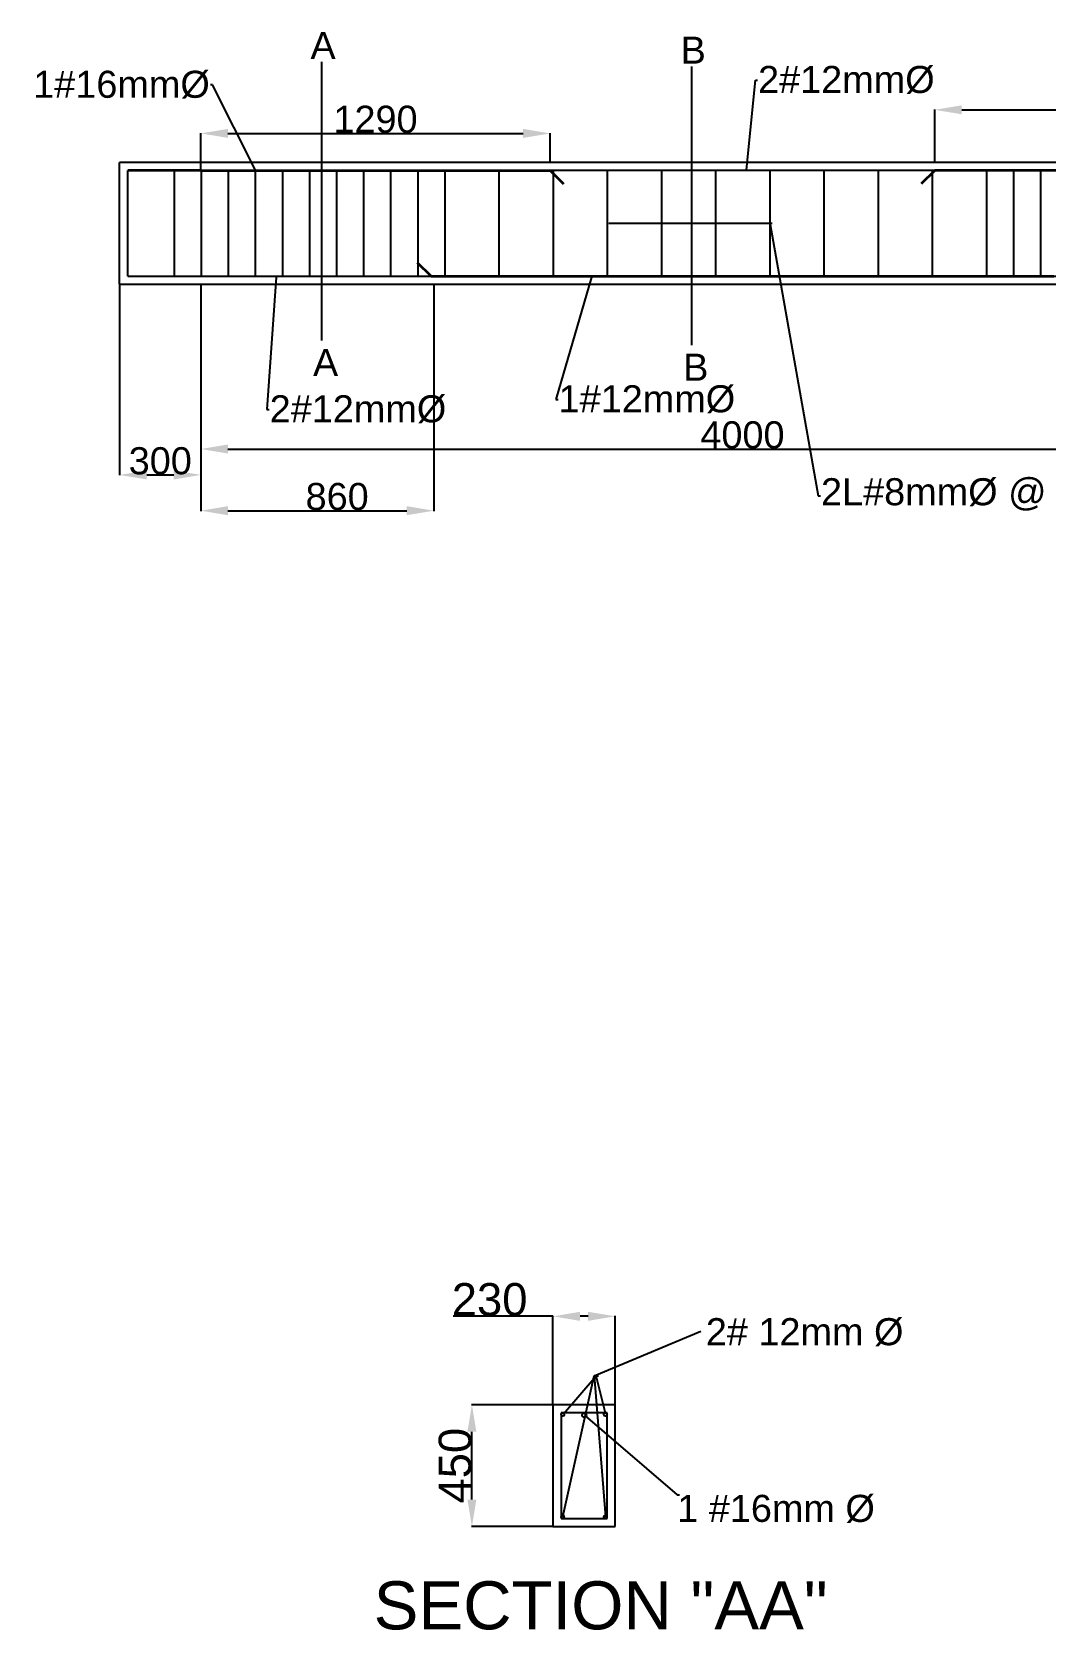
# Model space of a CAD drawing. Header units: inches. Extents: x 5684 to 22455, y 5609 to 13410.
# Drawn here: x 5684 to 9429, y 7173 to 13076 of the extents above; entities that cross this region are included whole.
import ezdxf
from ezdxf import colors
from ezdxf.entities.mleader import LeaderData, LeaderLine
from ezdxf.math import Vec2, Vec3

# ---------------------------------------------------------------- set-up
doc = ezdxf.new("R2010")
doc.units = ezdxf.units.IN
doc.header["$MEASUREMENT"] = 0
doc.styles.get("Standard").update_dxf_attribs({"font": 'arial.ttf'})
doc.dimstyles.new('ISO-25', dxfattribs={"dimtxt": 3, "dimasz": 100, "dimexe": 1.25, "dimexo": 0.625, "dimtad": 1, "dimtxsty": 'Standard', "dimcen": 2.5, "dimadec": 0, "dimazin": 0, "dimtfac": 1, "dimtmove": 0, "dimatfit": 3, "dimfxl": 1, "dimarcsym": 0})

# ---------------------------------------------------------------- blocks, each defined once
blk = doc.blocks.new('*D41')
at = {"color": 0, "lineweight": -2, "transparency": 16777216}
for p, q in [((6308, 12143.2), (6308, 11533.9)), ((10308, 12143.2), (10308, 11533.9)), ((6408, 11535.1), (10208, 11535.1))]:
    blk.add_line(p, q, dxfattribs=at)
at = {"color": 0, "transparency": 16777216}
for points in [[(6408, 11551.8), (6408, 11518.4), (6308, 11535.1)], [(10208, 11551.8), (10208, 11518.4), (10308, 11535.1)]]:
    blk.add_solid(points, dxfattribs=at)
at = {"layer": 'Defpoints', "color": 0, "transparency": 16777216}
for p in [(6308, 12143.8), (10308, 12143.8), (10308, 11535.1)]:
    blk.add_point(p, dxfattribs=at)
at = {"color": 0, "transparency": 16777216, "insert": (8308, 11586.8), "char_height": 85, "attachment_point": 5}
blk.add_mtext('{\\H1.17647x;4000}', dxfattribs=at)
blk = doc.blocks.new('*D44')
at = {"color": 0, "lineweight": -2, "transparency": 16777216}
for p, q in [((6008, 12143.2), (6008, 11438.1)), ((6308, 12143.2), (6308, 11438.1)), ((6108, 11439.4), (6208, 11439.4))]:
    blk.add_line(p, q, dxfattribs=at)
at = {"color": 0, "transparency": 16777216}
for points in [[(6108, 11456.1), (6108, 11422.7), (6008, 11439.4)], [(6208, 11456.1), (6208, 11422.7), (6308, 11439.4)]]:
    blk.add_solid(points, dxfattribs=at)
at = {"layer": 'Defpoints', "color": 0, "transparency": 16777216}
for p in [(6008, 12143.8), (6308, 12143.8), (6308, 11439.4)]:
    blk.add_point(p, dxfattribs=at)
at = {"color": 0, "transparency": 16777216, "insert": (6158, 11491.1), "char_height": 85, "attachment_point": 5}
blk.add_mtext('{\\H1.17647x;300}', dxfattribs=at)
blk = doc.blocks.new('*D34')
at = {"color": 0, "lineweight": -2, "transparency": 16777216}
for p, q in [((6308, 12143.2), (6308, 11306.1)), ((7168, 12143.2), (7168, 11306.1)), ((6408, 11307.3), (7068, 11307.3))]:
    blk.add_line(p, q, dxfattribs=at)
at = {"color": 0, "transparency": 16777216}
for points in [[(6408, 11324), (6408, 11290.7), (6308, 11307.3)], [(7068, 11324), (7068, 11290.7), (7168, 11307.3)]]:
    blk.add_solid(points, dxfattribs=at)
at = {"layer": 'Defpoints', "color": 0, "transparency": 16777216}
for p in [(6308, 12143.8), (7168, 12143.8), (7168, 11307.3)]:
    blk.add_point(p, dxfattribs=at)
at = {"color": 0, "transparency": 16777216, "insert": (6811.2, 11359), "char_height": 85, "attachment_point": 5}
blk.add_mtext('{\\H1.17647x;860}', dxfattribs=at)
blk = doc.blocks.new('*D36')
at = {"color": 0, "lineweight": -2, "transparency": 16777216}
for p, q in [((9018, 12594.5), (9018, 12789.3)), ((9118, 12788), (10208, 12788)), ((10308, 12594.5), (10308, 12789.3))]:
    blk.add_line(p, q, dxfattribs=at)
at = {"color": 0, "transparency": 16777216}
for points in [[(9118, 12804.7), (9118, 12771.4), (9018, 12788)], [(10208, 12804.7), (10208, 12771.4), (10308, 12788)]]:
    blk.add_solid(points, dxfattribs=at)
at = {"layer": 'Defpoints', "color": 0, "transparency": 16777216}
for p in [(10308, 12788), (9018, 12593.8), (10308, 12593.8)]:
    blk.add_point(p, dxfattribs=at)
at = {"color": 0, "transparency": 16777216, "insert": (9680.6, 12832), "char_height": 85, "attachment_point": 5}
blk.add_mtext('1290', dxfattribs=at)
blk = doc.blocks.new('*D48')
at = {"color": 0, "lineweight": -2, "transparency": 16777216}
for p, q in [((6308, 12594.5), (6308, 12702.2)), ((6408, 12700.9), (7498, 12700.9)), ((7598, 12594.5), (7598, 12702.2))]:
    blk.add_line(p, q, dxfattribs=at)
at = {"color": 0, "transparency": 16777216}
for points in [[(6408, 12717.6), (6408, 12684.3), (6308, 12700.9)], [(7498, 12717.6), (7498, 12684.3), (7598, 12700.9)]]:
    blk.add_solid(points, dxfattribs=at)
at = {"layer": 'Defpoints', "color": 0, "transparency": 16777216}
for p in [(7598, 12700.9), (6308, 12593.8), (7598, 12593.8)]:
    blk.add_point(p, dxfattribs=at)
at = {"color": 0, "transparency": 16777216, "insert": (6953, 12752.6), "char_height": 85, "attachment_point": 5}
blk.add_mtext('{\\H1.17647x;1290}', dxfattribs=at)
blk = doc.blocks.new('*D50')
at = {"color": 0, "lineweight": -2, "transparency": 16777216}
for p, q in [((7608.2, 8331.6), (7240.2, 8331.6)), ((7608.2, 8005.5), (7608.2, 8332.8)), ((7738.2, 8331.6), (7708.2, 8331.6)), ((7838.2, 8005.5), (7838.2, 8332.8))]:
    blk.add_line(p, q, dxfattribs=at)
at = {"color": 0, "transparency": 16777216}
for points in [[(7708.2, 8348.2), (7708.2, 8314.9), (7608.2, 8331.6)], [(7738.2, 8348.2), (7738.2, 8314.9), (7838.2, 8331.6)]]:
    blk.add_solid(points, dxfattribs=at)
at = {"layer": 'Defpoints', "color": 0, "transparency": 16777216}
for p in [(7608.2, 8331.6), (7608.2, 8004.9), (7838.2, 8004.9)]:
    blk.add_point(p, dxfattribs=at)
at = {"color": 0, "transparency": 16777216, "insert": (7374.2, 8393.5), "char_height": 3, "attachment_point": 5}
blk.add_mtext('{\\H40x;230}', dxfattribs=at)
blk = doc.blocks.new('*D51')
at = {"color": 0, "lineweight": -2, "transparency": 16777216}
for p, q in [((7607.6, 8004.9), (7307.7, 8004.9)), ((7308.9, 7654.9), (7308.9, 7904.9)), ((7607.6, 7554.9), (7307.7, 7554.9))]:
    blk.add_line(p, q, dxfattribs=at)
at = {"color": 0, "transparency": 16777216}
for points in [[(7292.2, 7904.9), (7325.6, 7904.9), (7308.9, 8004.9)], [(7292.2, 7654.9), (7325.6, 7654.9), (7308.9, 7554.9)]]:
    blk.add_solid(points, dxfattribs=at)
at = {"layer": 'Defpoints', "color": 0, "transparency": 16777216}
for p in [(7308.9, 8004.9), (7608.2, 8004.9), (7608.2, 7554.9)]:
    blk.add_point(p, dxfattribs=at)
at = {"color": 0, "transparency": 16777216, "insert": (7247, 7779.9), "char_height": 3, "attachment_point": 5, "rotation": 90}
blk.add_mtext('{\\H40x;450}', dxfattribs=at)

msp = doc.modelspace()

# ---------------------------------------------------------------- linework, layer by layer
for p, q in [((6754.276, 11936.381), (6754.276, 12964.679)), ((8121.337, 11919.253), (8121.337, 12947.551)), ((22208.016, 12593.828), (6008.016, 12593.828)), ((6008.016, 12143.828), (6008.016, 12593.828)), ((6308.016, 12563.828), (6308.016, 12593.828)), ((6710.079, 12563.828), (6038.016, 12563.828)), ((6038.016, 12173.828), (6038.016, 12563.828)), ((6210.079, 12173.828), (6210.079, 12563.828)), ((6310.079, 12173.828), (6310.079, 12563.828)), ((6410.079, 12173.828), (6410.079, 12563.828)), ((6510.079, 12173.828), (6510.079, 12563.828)), ((6510.079, 12173.828), (6510.079, 12563.828)), ((6610.079, 12173.828), (6610.079, 12563.828)), ((22178.016, 12563.828), (6710.079, 12563.828)), ((6710.079, 12173.828), (6710.079, 12563.828)), ((6810.079, 12173.828), (6810.079, 12563.828)), ((6910.079, 12173.828), (6910.079, 12563.828)), ((6910.079, 12173.828), (6910.079, 12563.828)), ((7010.079, 12173.828), (7010.079, 12563.828)), ((7110.079, 12173.828), (7110.079, 12563.828)), ((7210.079, 12173.828), (7210.079, 12563.828)), ((7410.079, 12173.828), (7410.079, 12563.828)), ((7610.079, 12173.828), (7610.079, 12563.828)), ((7810.079, 12173.828), (7810.079, 12563.828)), ((8010.079, 12173.828), (8010.079, 12563.828)), ((8210.079, 12173.828), (8210.079, 12563.828)), ((8410.079, 12173.828), (8410.079, 12563.828)), ((8610.079, 12173.828), (8610.079, 12563.828)), ((8810.079, 12173.828), (8810.079, 12563.828)), ((9010.079, 12173.828), (9010.079, 12563.828)), ((9210.079, 12173.828), (9210.079, 12563.828)), ((9310.079, 12173.828), (9310.079, 12563.828)), ((9410.079, 12173.828), (9410.079, 12563.828)), ((6038.016, 12173.828), (6308.016, 12173.828)), ((6308.016, 12173.828), (10308.016, 12173.828)), ((6308.016, 12173.828), (7158.016, 12173.828)), ((7158.016, 12173.828), (7168.016, 12173.828)), ((6008.016, 12143.828), (6008.016, 11882.999)), ((6008.016, 12143.828), (6308.016, 12143.828)), ((6308.016, 12143.828), (6308.016, 11886.198)), ((6308.016, 12143.828), (10308.016, 12143.828)), ((7759.788, 8112.006), (8154.174, 8276.149)), ((7644.268, 7590.874), (7759.788, 8112.006)), ((7759.788, 8112.006), (7802.129, 7590.997)), ((7608.246, 8004.883), (7608.246, 7554.883)), ((7838.246, 8004.883), (7608.246, 8004.883)), ((7638.246, 7974.883), (7638.246, 7584.883)), ((7808.246, 7974.883), (7638.246, 7974.883)), ((7808.246, 7584.883), (7808.246, 7974.883)), ((7838.246, 7554.883), (7838.246, 8004.883)), ((7638.246, 7584.883), (7808.246, 7584.883)), ((7608.246, 7554.883), (7838.246, 7554.883))]:
    msp.add_line(p, q)
at = {"lineweight": 35}
for p, q in [((6308.016, 12563.828), (6038.016, 12563.828)), ((6308.016, 12563.828), (7598.016, 12563.828)), ((7598.016, 12563.828), (7647.513, 12514.33)), ((9018.016, 12563.828), (8968.519, 12514.33)), ((10308.016, 12563.828), (9018.016, 12563.828)), ((7158.016, 12173.828), (7108.519, 12223.325)), ((7158.016, 12173.828), (9458.016, 12173.828))]:
    msp.add_line(p, q, dxfattribs=at)
for centre, radius in [((7644.268, 7968.804), 6), ((7723.768, 7966.208), 8), ((7802.135, 7968.804), 6), ((7644.268, 7590.874), 6), ((7802.129, 7590.997), 6)]:
    msp.add_circle(centre, radius)

# ---------------------------------------------------------------- texts
at = {"attachment_point": 1}
for s, width, gutter_width, insert, char_height in [('A', 137.05478, 12.5, (6712.649, 13075.597), 100), ('B', 137.05478, 12.5, (8079.709, 13058.469), 100), ('A', 137.05478, 12.5, (6722.056, 11904.348), 100), ('B', 137.05478, 12.5, (8089.117, 11887.22), 100), ('2# 12mm %%C', 1585.75861, 346.211, (8172.764, 8324.829), 100), ('1 #16mm %%C', 1625.42202, 336.765, (8067.185, 7672.165), 100), ('SECTION "AA"', 7737.0629, 887.087, (6945.859, 7352.722), 177.41749)]:
    msp.add_mtext_dynamic_manual_height_columns(s, width=width, gutter_width=gutter_width, heights=[0], dxfattribs=dict(at, insert=insert, char_height=char_height))

# ---------------------------------------------------------------- dimensions: what is measured, and where the dimension line sits
dim = msp.add_linear_dim(base=(10308.016, 12788.02), p1=(9018.016, 12593.828), p2=(10308.016, 12593.828), dimstyle='ISO-25', override={"dimtxt": 85})
dim.commit()
dim.dimension.update_dxf_attribs({"geometry": '*D36', "text_midpoint": (9680.58, 12788.02), "dimtype": 160})
for base, p1, p2, picture, middle in [((7598.016, 12700.945), (6308.016, 12593.828), (7598.016, 12593.828), '*D48', (6953.016, 12700.945)), ((10308.016, 11535.105), (6308.016, 12143.828), (10308.016, 12143.828), '*D41', (8308.016, 11535.105)), ((7168.016, 11307.318), (6308.016, 12143.828), (7168.016, 12143.828), '*D34', (6811.167, 11307.318))]:
    dim = msp.add_linear_dim(base=base, p1=p1, p2=p2, text='{\\H1.17647x;<>}', dimstyle='ISO-25', override={"dimtxt": 85})
    dim.commit()
    dim.dimension.update_dxf_attribs({"geometry": picture, "text_midpoint": middle, "dimtype": 160})
dim = msp.add_linear_dim(base=(6308.016, 11439.39), p1=(6008.016, 12143.828), p2=(6308.016, 12143.828), text='{\\H1.17647x;<>}', dimstyle='ISO-25', override={"dimtxt": 85})
dim.commit()
dim.dimension.update_dxf_attribs({"geometry": '*D44', "text_midpoint": (6158.016, 11491.106)})
dim = msp.add_linear_dim(base=(7608.246, 8331.557), p1=(7838.246, 8004.883), p2=(7608.246, 8004.883), text='{\\H40x;<>}', dimstyle='ISO-25')
dim.commit()
dim.dimension.update_dxf_attribs({"geometry": '*D50', "text_midpoint": (7374.238, 8393.491)})
dim = msp.add_linear_dim(base=(7308.908, 8004.883), p1=(7608.246, 7554.883), p2=(7608.246, 8004.883), angle=90, text='{\\H40x;<>}', dimstyle='ISO-25')
dim.commit()
dim.dimension.update_dxf_attribs({"geometry": '*D51', "text_midpoint": (7247.014, 7779.883)})

# ---------------------------------------------------------------- leaders
ml = msp.add_multileader_mtext('Standard')
ml.set_content('1#16mm%%C', color=256)
ml.set_leader_properties()
ml.build(insert=Vec2(0, 0))
ctx = ml.context
ctx.base_point, ctx.char_height, ctx.plane_origin = Vec3(5707.197, 12880.363), 100, Vec3(6953.016, 12563.828)
ctx.text_align_type = 2
notes = []
notes.append((ctx, [(1, (1, 1, 0), (6350.985, 12880.363), (-1, 0), 8, [(0, [(6510.079, 12563.828)], 0, [])])]))
ctx.mtext.insert, ctx.mtext.alignment, ctx.mtext.flow_direction = Vec3(6340.985, 12932.376), 3, 5
ml = msp.add_multileader_mtext('Standard')
ml.set_content('2#12mm%%C', color=256)
ml.set_leader_properties()
ml.build(insert=Vec2(0, 0))
ctx = ml.context
ctx.base_point, ctx.char_height, ctx.plane_origin = Vec3(8363.588, 12898.096), 100, Vec3(8322.766, 12562.666)
notes.append((ctx, [(0, (1, 1, 0), (8355.588, 12898.096), (1, 0), 8, [(0, [(8322.766, 12562.666)], 0, [])])]))
ctx.mtext.insert, ctx.mtext.flow_direction = Vec3(8365.588, 12950.109), 5
ml = msp.add_multileader_mtext('Standard')
ml.set_content('', color=256)
ml.set_leader_properties()
ml.build(insert=Vec2(0, 0))
ctx = ml.context
ctx.base_point, ctx.plane_origin = Vec3(8018.079, 12368.828), Vec3(7810.079, 12368.828)
notes.append((ctx, [(0, (1, 1, 0), (8010.079, 12368.828), (1, 0), 8, [(0, [(7810.079, 12368.828)], 0, [])])]))
ctx.mtext.insert, ctx.mtext.flow_direction = Vec3(8020.079, 12370.828), 5
ml = msp.add_multileader_mtext('Standard')
ml.set_content('', color=256)
ml.set_leader_properties()
ml.build(insert=Vec2(0, 0))
ctx = ml.context
ctx.base_point, ctx.plane_origin = Vec3(8218.079, 12368.828), Vec3(8010.079, 12368.828)
notes.append((ctx, [(0, (1, 1, 0), (8210.079, 12368.828), (1, 0), 8, [(0, [(8010.079, 12368.828)], 0, [])])]))
ctx.mtext.insert, ctx.mtext.flow_direction = Vec3(8220.079, 12370.828), 5
ml = msp.add_multileader_mtext('Standard')
ml.set_content('', color=256)
ml.set_leader_properties()
ml.build(insert=Vec2(0, 0))
ctx = ml.context
ctx.base_point, ctx.plane_origin = Vec3(8418.079, 12368.828), Vec3(8210.079, 12368.828)
notes.append((ctx, [(0, (1, 1, 0), (8410.079, 12368.828), (1, 0), 8, [(0, [(8210.079, 12368.828)], 0, [])])]))
ctx.mtext.insert, ctx.mtext.flow_direction = Vec3(8420.079, 12370.828), 5
ml = msp.add_multileader_mtext('Standard')
ml.set_content('2L#8mm%%C @ 150mm c/c at mid span', color=256)
ml.set_leader_properties()
ml.build(insert=Vec2(0, 0))
ctx = ml.context
ctx.base_point, ctx.char_height, ctx.plane_origin = Vec3(8596.118, 11362.602), 100, Vec3(8410.079, 12368.828)
notes.append((ctx, [(0, (1, 1, 0), (8588.118, 11362.602), (1, 0), 8, [(0, [(8410.079, 12368.828)], 0, [])])]))
ctx.mtext.insert, ctx.mtext.width, ctx.mtext.flow_direction = Vec3(8598.118, 11427.302), 2604.7901, 5
ml = msp.add_multileader_mtext('Standard')
ml.set_content('2#12mm%%C', color=256)
ml.set_leader_properties()
ml.build(insert=Vec2(0, 0))
ctx = ml.context
ctx.base_point, ctx.char_height, ctx.plane_origin = Vec3(6560.134, 11681.666), 100, Vec3(6550.382, 12173.476)
notes.append((ctx, [(0, (1, 1, 0), (6552.134, 11681.666), (1, 0), 8, [(0, [(6586.115, 12173.828)], 0, [])])]))
ctx.mtext.insert, ctx.mtext.flow_direction = Vec3(6562.134, 11733.678), 5
ml = msp.add_multileader_mtext('Standard')
ml.set_content('1#12mm%%C', color=256)
ml.set_leader_properties()
ml.build(insert=Vec2(0, 0))
ctx = ml.context
ctx.base_point, ctx.char_height, ctx.plane_origin = Vec3(7627.081, 11718.588), 100, Vec3(7493.784, 12173.652)
notes.append((ctx, [(0, (1, 1, 0), (7619.081, 11718.588), (1, 0), 8, [(0, [(7752.168, 12173.828)], 0, [])])]))
ctx.mtext.insert, ctx.mtext.flow_direction = Vec3(7629.081, 11770.601), 5
ml = msp.add_multileader_mtext('Standard')
ml.set_content('', color=256)
ml.set_leader_properties()
ml.build(insert=Vec2(0, 0))
ctx = ml.context
ctx.base_point, ctx.plane_origin = Vec3(7775.788, 8112.006), Vec3(7644.268, 7968.804)
notes.append((ctx, [(0, (1, 1, 0), (7767.788, 8112.006), (1, 0), 8, [(0, [(7644.268, 7968.804)], 0, [])])]))
ctx.mtext.insert, ctx.mtext.flow_direction = Vec3(7777.788, 8114.006), 5
ml = msp.add_multileader_mtext('Standard')
ml.set_content('', color=256)
ml.set_leader_properties()
ml.build(insert=Vec2(0, 0))
ctx = ml.context
ctx.base_point, ctx.plane_origin = Vec3(7755.788, 8112.006), Vec3(7802.135, 7974.804)
ctx.text_align_type = 2
notes.append((ctx, [(0, (1, 1, 0), (7767.788, 8112.006), (-1, 0), 8, [(0, [(7802.135, 7974.804)], 0, [])])]))
ctx.mtext.insert, ctx.mtext.alignment, ctx.mtext.flow_direction = Vec3(7757.788, 8114.006), 3, 5
ml = msp.add_multileader_mtext('Standard')
ml.set_content('', color=256)
ml.set_leader_properties()
ml.build(insert=Vec2(0, 0))
ctx = ml.context
ctx.base_point, ctx.plane_origin = Vec3(8075.185, 7672.165), Vec3(7723.768, 7966.208)
notes.append((ctx, [(0, (1, 1, 0), (8067.185, 7672.165), (1, 0), 8, [(0, [(7723.768, 7966.208)], 0, [])])]))
ctx.mtext.insert, ctx.mtext.flow_direction = Vec3(8077.185, 7674.165), 5
for ctx, leaders in notes:
    for number, flags, end, landing, length, lines in leaders:
        leader = LeaderData()
        leader.index, (leader.has_last_leader_line, leader.has_dogleg_vector, leader.attachment_direction) = number, flags
        leader.last_leader_point, leader.dogleg_vector, leader.dogleg_length = Vec3(end), Vec3(landing), length
        for number, points, colour, breaks in lines:
            line = LeaderLine()
            line.index, line.vertices, line.color, line.breaks = number, Vec3.list(points), colors.encode_raw_color(colour), breaks
            leader.lines.append(line)
        ctx.leaders.append(leader)

doc.saveas('drawing.dxf')
